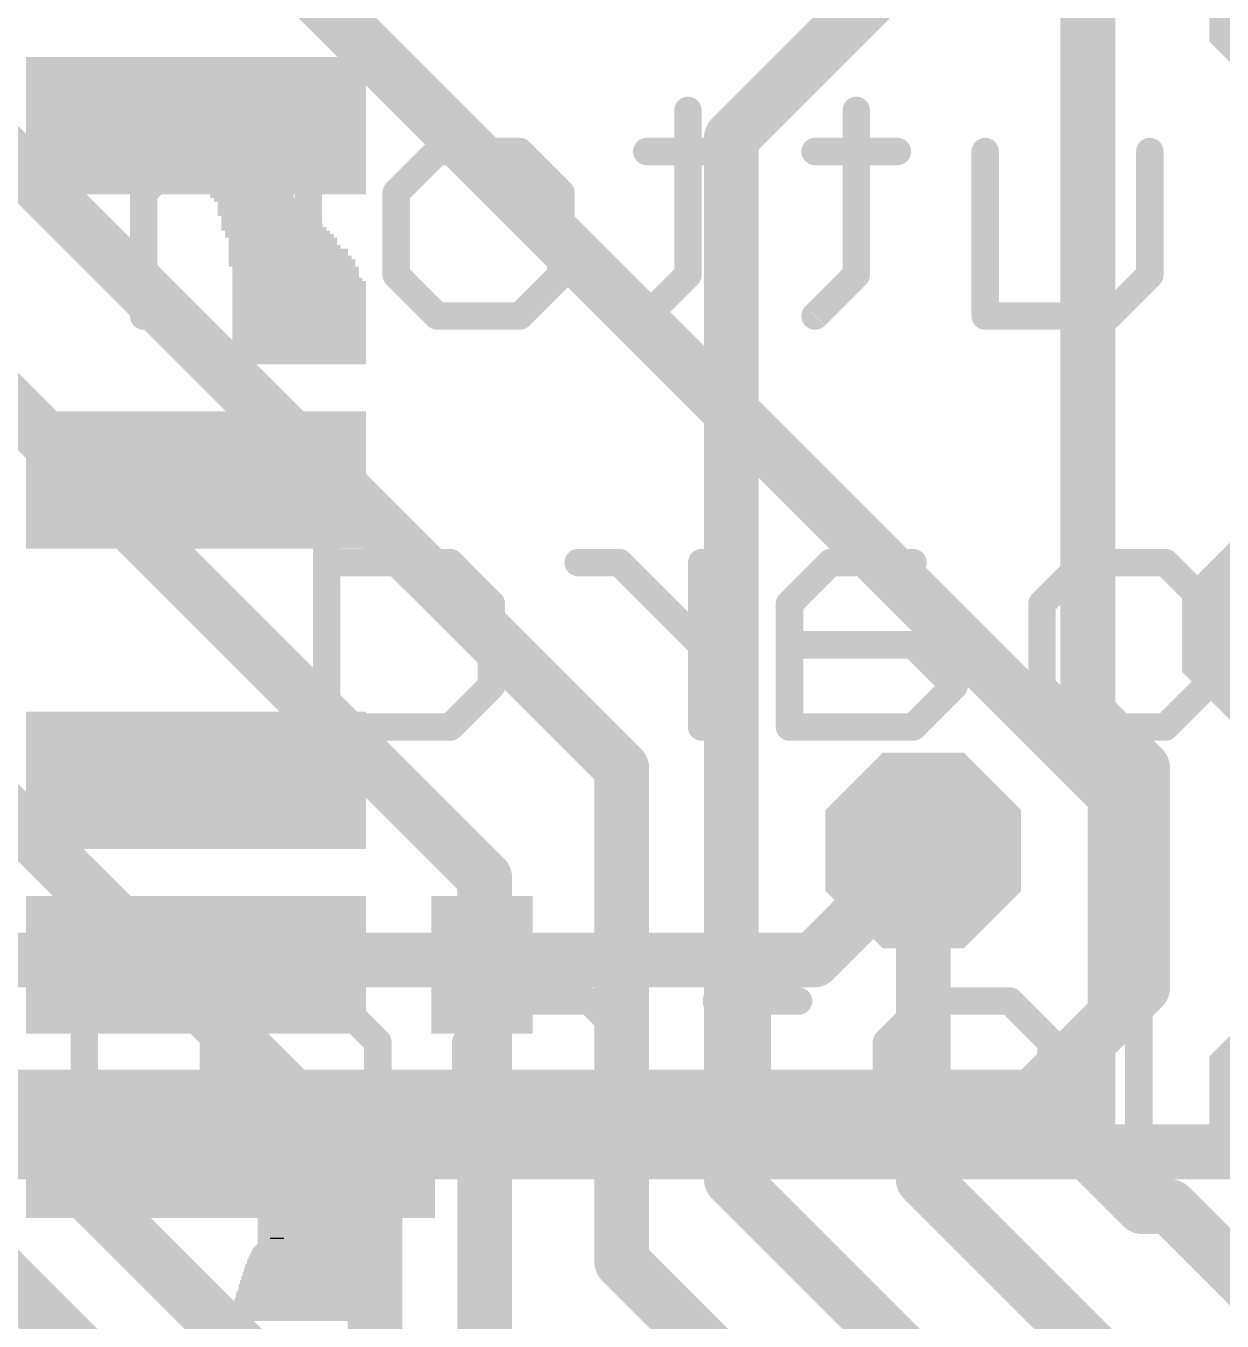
# Model space of a CAD drawing. Extents: x -8.4 to 31.7, y -7.2 to 47.3.
# Drawn here: x 10.32 to 15.86, y 15.22 to 21.22 of the extents above; entities that cross this region are included whole.
import ezdxf

# ---------------------------------------------------------------- set-up
doc = ezdxf.new("R2010")
doc.units = 0
for name, color, linetype in [('1', 12, 'CONTINUOUS'), ('16', 132, 'CONTINUOUS'), ('18', 110, 'CONTINUOUS'), ('21', 4, 'CONTINUOUS'), ('22', 6, 'CONTINUOUS')]:
    doc.layers.add(name, color=color, linetype=linetype)

# ---------------------------------------------------------------- blocks, each defined once
blk = doc.blocks.new('RECT')
blk.add_solid([(-0.5, -0.5), (0.5, -0.5), (-0.5, 0.5), (0.5, 0.5)])
blk = doc.blocks.new('OCTAGONV')
at = {"const_width": 0.5}
blk.add_lwpolyline([(-0.25, -0.1036), (-0.25, 0.1036), (-0.1036, 0.25), (0.1036, 0.25), (0.25, 0.1036), (0.25, -0.1036), (0.1036, -0.25), (-0.1036, -0.25), (-0.25, -0.1036), (-0.25, 0.1036)], dxfattribs=at)

msp = doc.modelspace()

# ---------------------------------------------------------------- linework, layer by layer
at = {"layer": '1', "const_width": 0.254}
for points in [[(15.367, 17.653), (6.604, 26.416)], [(15.367, 16.637), (15.367, 17.653)], [(14.478, 17.399), (13.97, 16.891)], [(13.97, 16.891), (6.223, 16.891)], [(14.986, 16.256), (15.367, 16.637)], [(6.731, 16.256), (14.986, 16.256)]]:
    msp.add_lwpolyline(points, dxfattribs=at)
at = {"layer": '1', "const_width": 0.127}
for points in [[(15.4305, 17.653, 1), (15.3035, 17.653)], [(15.3221, 17.6081, 1), (15.4119, 17.6979)], [(14.5229, 17.3541, 1), (14.4331, 17.4439)], [(13.9251, 16.9359, 1), (14.0149, 16.8461)], [(13.97, 16.8275, 1), (13.97, 16.9545)], [(15.4119, 16.5921, 1), (15.3221, 16.6819)], [(15.3035, 16.637, 1), (15.4305, 16.637)], [(14.9411, 16.3009, 1), (15.0309, 16.2111)], [(14.986, 16.1925, 1), (14.986, 16.3195)]]:
    msp.add_lwpolyline(points, format="xyb", dxfattribs=at)
at = {"layer": '16', "const_width": 0.254}
for points in [[(12.446, 17.272), (3.048, 26.67)], [(18.669, 25.781), (13.589, 20.701)], [(11.938, 15.875), (2.413, 25.4)], [(13.081, 17.78), (6.604, 24.257)], [(15.24, 21.59), (15.24, 18.034)], [(13.589, 20.701), (13.589, 15.875)], [(11.43, 14.986), (7.874, 18.542)], [(15.24, 18.034), (15.494, 17.78)], [(13.081, 17.78), (13.081, 15.494)], [(15.494, 17.78), (15.494, 16.764)], [(14.478, 17.399), (14.478, 15.875)], [(12.446, 9.017), (12.446, 17.272)], [(15.494, 16.764), (15.24, 16.51)], [(15.24, 16.51), (15.24, 16.002)], [(10.922, 14.732), (9.271, 16.383)], [(23.622, 16.002), (0.254, 16.002)], [(15.24, 16.002), (15.494, 15.748)], [(11.938, 13.335), (11.938, 15.875)], [(13.589, 15.875), (14.859, 14.605)], [(14.478, 15.875), (15.367, 14.986)], [(15.494, 15.748), (15.621, 15.748)], [(15.621, 15.748), (16.256, 15.113)], [(13.081, 15.494), (14.224, 14.351)]]:
    msp.add_lwpolyline(points, dxfattribs=at)
at = {"layer": '16', "const_width": 0.127}
for points in [[(13.6525, 20.701, 1), (13.5255, 20.701)], [(13.5441, 20.7459, 1), (13.6339, 20.6561)], [(15.2849, 18.0789, 1), (15.1951, 17.9891)], [(15.1765, 18.034, 1), (15.3035, 18.034)], [(13.1445, 17.78, 1), (13.0175, 17.78)], [(13.0361, 17.7351, 1), (13.1259, 17.8249)], [(15.5575, 17.78, 1), (15.4305, 17.78)], [(15.4491, 17.7351, 1), (15.5389, 17.8249)], [(14.5415, 17.399, 1), (14.4145, 17.399)], [(12.5095, 17.272, 1), (12.3825, 17.272)], [(12.4011, 17.2271, 1), (12.4909, 17.3169)], [(15.5389, 16.7191, 1), (15.4491, 16.8089)], [(15.4305, 16.764, 1), (15.5575, 16.764)], [(15.3035, 16.51, 1), (15.1765, 16.51)], [(15.1951, 16.5549, 1), (15.2849, 16.4651)], [(15.2849, 16.0469, 1), (15.1951, 15.9571)], [(15.1765, 16.002, 1), (15.3035, 16.002)], [(12.0015, 15.875, 1), (11.8745, 15.875)], [(11.8931, 15.8301, 1), (11.9829, 15.9199)], [(13.6339, 15.9199, 1), (13.5441, 15.8301)], [(14.5229, 15.9199, 1), (14.4331, 15.8301)], [(13.5255, 15.875, 1), (13.6525, 15.875)], [(14.4145, 15.875, 1), (14.5415, 15.875)], [(15.494, 15.8115, 1), (15.494, 15.6845)], [(15.4491, 15.7031, 1), (15.5389, 15.7929)], [(15.6659, 15.7929, 1), (15.5761, 15.7031)], [(15.621, 15.6845, 1), (15.621, 15.8115)], [(13.1259, 15.5389, 1), (13.0361, 15.4491)], [(13.0175, 15.494, 1), (13.1445, 15.494)]]:
    msp.add_lwpolyline(points, format="xyb", dxfattribs=at)
at = {"layer": '22', "const_width": 0.127}
for points in [[(13.3877, 20.8288), (13.3877, 20.0662)], [(14.1672, 20.8288), (14.1672, 20.0662)], [(11.0573, 20.6381), (10.8667, 20.4475)], [(11.6293, 20.6381), (11.0573, 20.6381)], [(11.6293, 19.8755), (11.6293, 20.6381)], [(12.0361, 20.4475), (12.2267, 20.6381)], [(12.2267, 20.6381), (12.6081, 20.6381)], [(12.6081, 20.6381), (12.7987, 20.4475)], [(13.5783, 20.6381), (13.197, 20.6381)], [(14.3579, 20.6381), (13.9766, 20.6381)], [(14.7647, 19.8755), (14.7647, 20.6381)], [(15.5273, 20.6381), (15.5273, 20.0662)], [(10.8667, 20.4475), (10.8667, 19.8755)], [(12.0361, 20.0662), (12.0361, 20.4475)], [(12.7987, 20.4475), (12.7987, 20.0662)], [(12.2267, 19.8755), (12.0361, 20.0662)], [(12.7987, 20.0662), (12.6081, 19.8755)], [(13.3877, 20.0662), (13.197, 19.8755)], [(14.1672, 20.0662), (13.9766, 19.8755)], [(15.5273, 20.0662), (15.3366, 19.8755)], [(12.6081, 19.8755), (12.2267, 19.8755)], [(15.3366, 19.8755), (14.7647, 19.8755)], [(11.7142, 19.1145), (11.7142, 17.9705)], [(12.2862, 18.7332), (11.7142, 18.7332)], [(12.4768, 18.5425), (12.2862, 18.7332)], [(13.07, 18.7332), (12.8793, 18.7332)], [(13.4513, 18.3518), (13.07, 18.7332)], [(13.4513, 17.9705), (13.4513, 18.7332)], [(14.0487, 18.7332), (13.8581, 18.5425)], [(14.43, 18.7332), (14.0487, 18.7332)], [(15.0275, 18.5425), (15.2181, 18.7332)], [(15.2181, 18.7332), (15.5994, 18.7332)], [(15.5994, 18.7332), (15.7901, 18.5425)], [(12.4768, 18.1612), (12.4768, 18.5425)], [(13.8581, 18.5425), (13.8581, 17.9705)], [(15.0275, 18.1612), (15.0275, 18.5425)], [(15.7901, 18.5425), (15.7901, 18.1612)], [(14.43, 18.3518), (13.8581, 18.3518)], [(14.6207, 18.1612), (14.43, 18.3518)], [(12.2862, 17.9705), (12.4768, 18.1612)], [(14.43, 17.9705), (14.6207, 18.1612)], [(15.2181, 17.9705), (15.0275, 18.1612)], [(15.7901, 18.1612), (15.5994, 17.9705)], [(11.7142, 17.9705), (12.2862, 17.9705)], [(13.8581, 17.9705), (14.43, 17.9705)], [(15.5994, 17.9705), (15.2181, 17.9705)], [(10.5912, 16.8918), (10.5912, 16.1292)], [(13.7095, 16.8918), (13.7095, 16.1292)], [(10.7818, 16.7012), (10.4005, 16.7012)], [(11.1886, 16.5105), (11.3792, 16.7012)], [(11.3792, 16.7012), (11.7606, 16.7012)], [(11.7606, 16.7012), (11.9512, 16.5105)], [(12.358, 16.5105), (12.5486, 16.7012)], [(12.5486, 16.7012), (12.9299, 16.7012)], [(12.9299, 16.7012), (13.1206, 16.5105)], [(13.9002, 16.7012), (13.5189, 16.7012)], [(14.4976, 16.7012), (14.307, 16.5105)], [(14.8789, 16.7012), (14.4976, 16.7012)], [(15.0696, 16.5105), (14.8789, 16.7012)], [(15.4764, 15.9385), (15.4764, 16.7012)], [(11.1886, 16.1292), (11.1886, 16.5105)], [(11.9512, 16.5105), (11.9512, 16.1292)], [(12.358, 16.1292), (12.358, 16.5105)], [(13.1206, 16.5105), (13.1206, 16.1292)], [(14.307, 16.5105), (14.307, 16.3198)], [(15.0696, 16.1292), (15.0696, 16.5105)], [(14.307, 16.3198), (15.0696, 16.3198)], [(10.5912, 16.1292), (10.4005, 15.9385)], [(11.3792, 15.9385), (11.1886, 16.1292)], [(11.9512, 16.1292), (11.7606, 15.9385)], [(12.5486, 15.9385), (12.358, 16.1292)], [(13.1206, 16.1292), (12.9299, 15.9385)], [(13.7095, 16.1292), (13.5189, 15.9385)], [(14.8789, 15.9385), (15.0696, 16.1292)], [(11.7606, 15.9385), (11.3792, 15.9385)], [(12.9299, 15.9385), (12.5486, 15.9385)], [(14.4976, 15.9385), (14.8789, 15.9385)], [(16.0483, 15.9385), (15.4764, 15.9385)]]:
    msp.add_lwpolyline(points, dxfattribs=at)
at = {"layer": '22', "const_width": 0.0635}
for points in [[(13.4194, 20.8288, 1), (13.3559, 20.8288)], [(14.199, 20.8288, 1), (14.1355, 20.8288)], [(11.0573, 20.6699, 1), (11.0573, 20.6064)], [(11.0798, 20.6157, 1), (11.0349, 20.6606)], [(11.6611, 20.6381, 1), (11.5976, 20.6381)], [(11.6293, 20.6064, 1), (11.6293, 20.6699)], [(12.2267, 20.6699, 1), (12.2267, 20.6064)], [(12.2492, 20.6157, 1), (12.2043, 20.6606)], [(12.6305, 20.6606, 1), (12.5856, 20.6157)], [(12.6081, 20.6064, 1), (12.6081, 20.6699)], [(13.197, 20.6699, 1), (13.197, 20.6064)], [(13.5783, 20.6064, 1), (13.5783, 20.6699)], [(13.9766, 20.6699, 1), (13.9766, 20.6064)], [(14.3579, 20.6064, 1), (14.3579, 20.6699)], [(14.7964, 20.6381, 1), (14.7329, 20.6381)], [(15.5591, 20.6381, 1), (15.4956, 20.6381)], [(10.8984, 20.4475, 1), (10.8349, 20.4475)], [(10.8442, 20.4699, 1), (10.8891, 20.425)], [(12.0678, 20.4475, 1), (12.0043, 20.4475)], [(12.0136, 20.4699, 1), (12.0585, 20.425)], [(12.8305, 20.4475, 1), (12.767, 20.4475)], [(12.7763, 20.425, 1), (12.8212, 20.4699)], [(12.0585, 20.0886, 1), (12.0136, 20.0437)], [(12.8212, 20.0437, 1), (12.7763, 20.0886)], [(13.4101, 20.0437, 1), (13.3652, 20.0886)], [(14.1897, 20.0437, 1), (14.1448, 20.0886)], [(15.5498, 20.0437, 1), (15.5049, 20.0886)], [(12.0043, 20.0662, 1), (12.0678, 20.0662)], [(12.767, 20.0662, 1), (12.8305, 20.0662)], [(13.3559, 20.0662, 1), (13.4194, 20.0662)], [(14.1355, 20.0662, 1), (14.199, 20.0662)], [(15.4956, 20.0662, 1), (15.5591, 20.0662)], [(12.2267, 19.9073, 1), (12.2267, 19.8438)], [(12.2043, 19.853, 1), (12.2492, 19.898)], [(12.5856, 19.898, 1), (12.6305, 19.853)], [(12.6081, 19.8438, 1), (12.6081, 19.9073)], [(13.1745, 19.898, 1), (13.2194, 19.853)], [(13.9541, 19.898, 1), (13.999, 19.853)], [(14.7647, 19.9073, 1), (14.7647, 19.8438)], [(15.3142, 19.898, 1), (15.3591, 19.853)], [(15.3366, 19.8438, 1), (15.3366, 19.9073)], [(10.8349, 19.8755, 1), (10.8984, 19.8755)], [(11.5976, 19.8755, 1), (11.6611, 19.8755)], [(14.7329, 19.8755, 1), (14.7964, 19.8755)], [(11.7459, 19.1145, 1), (11.6824, 19.1145)], [(11.7142, 18.7649, 1), (11.7142, 18.7014)], [(12.3086, 18.7556, 1), (12.2637, 18.7107)], [(12.2862, 18.7014, 1), (12.2862, 18.7649)], [(12.8793, 18.7649, 1), (12.8793, 18.7014)], [(13.0924, 18.7556, 1), (13.0475, 18.7107)], [(13.07, 18.7014, 1), (13.07, 18.7649)], [(13.4831, 18.7332, 1), (13.4196, 18.7332)], [(14.0487, 18.7649, 1), (14.0487, 18.7014)], [(14.0712, 18.7107, 1), (14.0263, 18.7556)], [(14.43, 18.7014, 1), (14.43, 18.7649)], [(15.2181, 18.7649, 1), (15.2181, 18.7014)], [(15.2406, 18.7107, 1), (15.1957, 18.7556)], [(15.6219, 18.7556, 1), (15.577, 18.7107)], [(15.5994, 18.7014, 1), (15.5994, 18.7649)], [(12.5086, 18.5425, 1), (12.4451, 18.5425)], [(12.4544, 18.52, 1), (12.4993, 18.5649)], [(13.8898, 18.5425, 1), (13.8263, 18.5425)], [(13.8356, 18.5649, 1), (13.8805, 18.52)], [(15.0592, 18.5425, 1), (14.9957, 18.5425)], [(15.005, 18.5649, 1), (15.0499, 18.52)], [(15.8219, 18.5425, 1), (15.7584, 18.5425)], [(15.7677, 18.52, 1), (15.8126, 18.5649)], [(13.4289, 18.3294, 1), (13.4738, 18.3743)], [(13.8581, 18.3836, 1), (13.8581, 18.3201)], [(14.4525, 18.3743, 1), (14.4076, 18.3294)], [(14.43, 18.3201, 1), (14.43, 18.3836)], [(12.4451, 18.1612, 1), (12.5086, 18.1612)], [(12.4993, 18.1387, 1), (12.4544, 18.1836)], [(14.6432, 18.1387, 1), (14.5983, 18.1836)], [(14.5983, 18.1387, 1), (14.6432, 18.1836)], [(14.9957, 18.1612, 1), (15.0592, 18.1612)], [(15.0499, 18.1836, 1), (15.005, 18.1387)], [(15.7584, 18.1612, 1), (15.8219, 18.1612)], [(15.8126, 18.1387, 1), (15.7677, 18.1836)], [(11.7142, 18.0023, 1), (11.7142, 17.9388)], [(12.2637, 17.993, 1), (12.3086, 17.948)], [(12.2862, 17.9388, 1), (12.2862, 18.0023)], [(13.8581, 18.0023, 1), (13.8581, 17.9388)], [(14.4076, 17.993, 1), (14.4525, 17.948)], [(14.43, 17.9388, 1), (14.43, 18.0023)], [(15.2181, 18.0023, 1), (15.2181, 17.9388)], [(15.1957, 17.948, 1), (15.2406, 17.993)], [(15.577, 17.993, 1), (15.6219, 17.948)], [(15.5994, 17.9388, 1), (15.5994, 18.0023)], [(11.6824, 17.9705, 1), (11.7459, 17.9705)], [(13.4196, 17.9705, 1), (13.4831, 17.9705)], [(13.8263, 17.9705, 1), (13.8898, 17.9705)], [(10.6229, 16.8918, 1), (10.5594, 16.8918)], [(13.7413, 16.8918, 1), (13.6778, 16.8918)], [(10.4005, 16.7329, 1), (10.4005, 16.6694)], [(10.7818, 16.6694, 1), (10.7818, 16.7329)], [(11.3792, 16.7329, 1), (11.3792, 16.6694)], [(11.4017, 16.6787, 1), (11.3568, 16.7236)], [(11.783, 16.7236, 1), (11.7381, 16.6787)], [(11.7606, 16.6694, 1), (11.7606, 16.7329)], [(12.5486, 16.7329, 1), (12.5486, 16.6694)], [(12.5711, 16.6787, 1), (12.5262, 16.7236)], [(12.9524, 16.7236, 1), (12.9075, 16.6787)], [(12.9299, 16.6694, 1), (12.9299, 16.7329)], [(13.5189, 16.7329, 1), (13.5189, 16.6694)], [(13.9002, 16.6694, 1), (13.9002, 16.7329)], [(14.4976, 16.7329, 1), (14.4976, 16.6694)], [(14.5201, 16.6787, 1), (14.4752, 16.7236)], [(14.9014, 16.7236, 1), (14.8565, 16.6787)], [(14.8789, 16.6694, 1), (14.8789, 16.7329)], [(15.5081, 16.7012, 1), (15.4446, 16.7012)], [(11.2203, 16.5105, 1), (11.1568, 16.5105)], [(11.983, 16.5105, 1), (11.9195, 16.5105)], [(12.3897, 16.5105, 1), (12.3262, 16.5105)], [(13.1524, 16.5105, 1), (13.0889, 16.5105)], [(14.3387, 16.5105, 1), (14.2752, 16.5105)], [(15.1014, 16.5105, 1), (15.0379, 16.5105)], [(11.1661, 16.5329, 1), (11.211, 16.488)], [(11.9288, 16.488, 1), (11.9737, 16.5329)], [(12.3355, 16.5329, 1), (12.3804, 16.488)], [(13.0982, 16.488, 1), (13.1431, 16.5329)], [(14.2845, 16.5329, 1), (14.3294, 16.488)], [(15.0472, 16.488, 1), (15.0921, 16.5329)], [(14.307, 16.3516, 1), (14.307, 16.2881)], [(14.2752, 16.3198, 1), (14.3387, 16.3198)], [(15.0696, 16.2881, 1), (15.0696, 16.3516)], [(10.5594, 16.1292, 1), (10.6229, 16.1292)], [(10.6136, 16.1067, 1), (10.5687, 16.1516)], [(11.1568, 16.1292, 1), (11.2203, 16.1292)], [(11.211, 16.1516, 1), (11.1661, 16.1067)], [(11.9195, 16.1292, 1), (11.983, 16.1292)], [(11.9737, 16.1067, 1), (11.9288, 16.1516)], [(12.3262, 16.1292, 1), (12.3897, 16.1292)], [(12.3804, 16.1516, 1), (12.3355, 16.1067)], [(13.0889, 16.1292, 1), (13.1524, 16.1292)], [(13.1431, 16.1067, 1), (13.0982, 16.1516)], [(13.6778, 16.1292, 1), (13.7413, 16.1292)], [(13.732, 16.1067, 1), (13.6871, 16.1516)], [(15.0379, 16.1292, 1), (15.1014, 16.1292)], [(15.0921, 16.1067, 1), (15.0472, 16.1516)], [(10.378, 15.961, 1), (10.4229, 15.916)], [(11.3792, 15.9703, 1), (11.3792, 15.9068)], [(11.3568, 15.916, 1), (11.4017, 15.961)], [(11.7381, 15.961, 1), (11.783, 15.916)], [(11.7606, 15.9068, 1), (11.7606, 15.9703)], [(12.5486, 15.9703, 1), (12.5486, 15.9068)], [(12.5262, 15.916, 1), (12.5711, 15.961)], [(12.9075, 15.961, 1), (12.9524, 15.916)], [(12.9299, 15.9068, 1), (12.9299, 15.9703)], [(13.4964, 15.961, 1), (13.5413, 15.916)], [(14.4976, 15.9703, 1), (14.4976, 15.9068)], [(14.8565, 15.961, 1), (14.9014, 15.916)], [(14.8789, 15.9068, 1), (14.8789, 15.9703)], [(15.4446, 15.9385, 1), (15.5081, 15.9385)], [(15.4764, 15.9703, 1), (15.4764, 15.9068)]]:
    msp.add_lwpolyline(points, format="xyb", dxfattribs=at)

# ---------------------------------------------------------------- block references
at = {"layer": '18', "xscale": 0.9064, "yscale": 0.9064}
for p in [(16.256, 21.336), (16.256, 21.336), (16.129, 18.415), (16.129, 18.415), (14.478, 17.399), (14.478, 17.399), (16.256, 16.256), (16.256, 16.256)]:
    msp.add_blockref('OCTAGONV', p, dxfattribs=at)
at = {"layer": '21', "rotation": 270}
for p, xscale, yscale in [((10.3292, 20.7582), 0.6371, 0.0167), ((10.3459, 20.7582), 0.6371, 0.0168), ((10.3627, 20.7582), 0.6371, 0.0168), ((10.3795, 20.7582), 0.6371, 0.0167), ((10.3962, 20.7582), 0.6371, 0.0168), ((10.413, 20.7582), 0.6371, 0.0168), ((10.4298, 20.7582), 0.6371, 0.0167), ((10.4465, 20.7582), 0.6371, 0.0168), ((10.4633, 20.7582), 0.6371, 0.0168), ((10.4801, 20.7582), 0.6371, 0.0167), ((10.4968, 20.7582), 0.6371, 0.0168), ((10.5136, 20.7582), 0.6371, 0.0168), ((10.5304, 20.7582), 0.6371, 0.0167), ((10.5471, 20.7582), 0.6371, 0.0168), ((10.5639, 20.7582), 0.6371, 0.0167), ((10.5806, 20.7582), 0.6371, 0.0168), ((10.5974, 20.7582), 0.6371, 0.0168), ((10.6142, 20.7582), 0.6371, 0.0167), ((10.6309, 20.7582), 0.6371, 0.0168), ((10.6477, 20.7582), 0.6371, 0.0168), ((10.6645, 20.7582), 0.6371, 0.0167), ((10.6812, 20.7582), 0.6371, 0.0168), ((10.698, 20.7582), 0.6371, 0.0168), ((10.7148, 20.7582), 0.6371, 0.0167), ((10.7315, 20.7582), 0.6371, 0.0168), ((10.7483, 20.7582), 0.6371, 0.0167), ((10.765, 20.7582), 0.6371, 0.0168), ((10.7818, 20.7582), 0.6371, 0.0168), ((10.7986, 20.7582), 0.6371, 0.0167), ((10.8153, 20.7582), 0.6371, 0.0168), ((10.8321, 20.7582), 0.6371, 0.0168), ((10.8489, 20.7582), 0.6371, 0.0167), ((10.8656, 20.7582), 0.6371, 0.0168), ((10.8824, 20.7582), 0.6371, 0.0168), ((10.8992, 20.7582), 0.6371, 0.0167), ((10.9159, 20.7582), 0.6371, 0.0168), ((10.9327, 20.7582), 0.6371, 0.0168), ((10.9495, 20.7582), 0.6371, 0.0167), ((10.9662, 20.7582), 0.6371, 0.0168), ((10.983, 20.7582), 0.6371, 0.0167), ((10.9997, 20.7582), 0.6371, 0.0168), ((11.0165, 20.7582), 0.6371, 0.0168), ((11.0333, 20.7582), 0.6371, 0.0167), ((11.05, 20.7582), 0.6371, 0.0168), ((11.0668, 20.7582), 0.6371, 0.0168), ((11.0836, 20.7582), 0.6371, 0.0167), ((11.1003, 20.7582), 0.6371, 0.0168), ((11.1171, 20.7582), 0.6371, 0.0168), ((11.1339, 20.7582), 0.6371, 0.0167), ((11.1506, 20.7582), 0.6371, 0.0168), ((11.1674, 20.7582), 0.6371, 0.0167), ((11.1841, 20.7498), 0.6538, 0.0168), ((11.2009, 20.7414), 0.6706, 0.0168), ((11.2177, 20.7079), 0.7377, 0.0167), ((11.2344, 20.6744), 0.8047, 0.0168), ((11.2512, 20.6576), 0.8382, 0.0168), ((11.268, 20.5906), 0.9723, 0.0167), ((11.2847, 20.3642), 1.425, 0.0168), ((11.3015, 20.3642), 1.425, 0.0168), ((11.3183, 20.3642), 1.425, 0.0167), ((11.335, 20.3642), 1.425, 0.0168), ((11.3518, 20.3642), 1.425, 0.0168), ((11.3686, 20.3642), 1.425, 0.0167), ((11.3853, 20.3642), 1.425, 0.0168), ((11.4021, 20.3642), 1.425, 0.0167), ((11.4188, 20.3642), 1.425, 0.0168), ((11.4356, 20.3642), 1.425, 0.0168), ((11.4524, 20.3642), 1.425, 0.0167), ((11.4691, 20.3642), 1.425, 0.0168), ((11.4859, 20.3642), 1.425, 0.0168), ((11.5027, 20.3642), 1.425, 0.0167), ((11.5194, 20.3642), 1.425, 0.0168), ((11.5362, 20.3642), 1.425, 0.0168), ((11.553, 20.3642), 1.425, 0.0167), ((11.5697, 20.7582), 0.6371, 0.0168), ((11.5865, 20.7582), 0.6371, 0.0167), ((11.6032, 20.7582), 0.6371, 0.0168), ((11.62, 20.7582), 0.6371, 0.0168), ((11.6368, 20.7582), 0.6371, 0.0167), ((11.6535, 20.7582), 0.6371, 0.0168), ((11.6703, 20.7582), 0.6371, 0.0168), ((11.6871, 20.7582), 0.6371, 0.0167), ((11.7038, 20.7582), 0.6371, 0.0168), ((11.7206, 20.7582), 0.6371, 0.0168), ((11.7374, 20.7582), 0.6371, 0.0167), ((11.7541, 20.7582), 0.6371, 0.0168), ((11.7709, 20.7582), 0.6371, 0.0168), ((11.7877, 20.7582), 0.6371, 0.0167), ((11.8044, 20.7582), 0.6371, 0.0168), ((11.8212, 20.7582), 0.6371, 0.0167), ((11.8379, 20.7582), 0.6371, 0.0168), ((11.8547, 20.7582), 0.6371, 0.0168), ((11.8715, 20.7582), 0.6371, 0.0167), ((11.8882, 20.7582), 0.6371, 0.0168), ((11.5697, 20.0373), 0.7712, 0.0168), ((11.5865, 20.0289), 0.7544, 0.0167), ((11.6032, 20.0205), 0.7376, 0.0168), ((11.62, 20.0122), 0.7209, 0.0168), ((11.6368, 20.0038), 0.7041, 0.0167), ((11.6535, 19.9954), 0.6873, 0.0168), ((11.6703, 19.987), 0.6706, 0.0168), ((11.6871, 19.9786), 0.6538, 0.0167), ((11.7038, 19.9703), 0.6371, 0.0168), ((11.7206, 19.9619), 0.6203, 0.0168), ((11.7374, 19.9535), 0.6035, 0.0167), ((11.7541, 19.9451), 0.5868, 0.0168), ((11.7709, 19.9283), 0.5532, 0.0168), ((11.7877, 19.92), 0.5365, 0.0167), ((11.8044, 19.92), 0.5365, 0.0168), ((11.8212, 19.9032), 0.5029, 0.0167), ((11.8379, 19.8948), 0.4862, 0.0168), ((11.8547, 19.8781), 0.4527, 0.0168), ((11.8715, 19.8529), 0.4024, 0.0167), ((11.8882, 19.8445), 0.3856, 0.0168), ((10.3292, 19.1153), 0.637, 0.0167), ((10.3459, 19.1153), 0.637, 0.0168), ((10.3627, 19.1153), 0.637, 0.0168), ((10.3795, 19.1153), 0.637, 0.0167), ((10.3962, 19.1153), 0.637, 0.0168), ((10.413, 19.1153), 0.637, 0.0168), ((10.4298, 19.1153), 0.637, 0.0167), ((10.4465, 19.1153), 0.637, 0.0168), ((10.4633, 19.1153), 0.637, 0.0168), ((10.4801, 19.1153), 0.637, 0.0167), ((10.4968, 19.1153), 0.637, 0.0168), ((10.5136, 19.1153), 0.637, 0.0168), ((10.5304, 19.1153), 0.637, 0.0167), ((10.5471, 19.1153), 0.637, 0.0168), ((10.5639, 19.1153), 0.637, 0.0167), ((10.5806, 19.1153), 0.637, 0.0168), ((10.5974, 19.1153), 0.637, 0.0168), ((10.6142, 19.1153), 0.637, 0.0167), ((10.6309, 19.1153), 0.637, 0.0168), ((10.6477, 19.1153), 0.637, 0.0168), ((10.6645, 19.1153), 0.637, 0.0167), ((10.6812, 19.1153), 0.637, 0.0168), ((10.698, 19.1153), 0.637, 0.0168), ((10.7148, 19.1153), 0.637, 0.0167), ((10.7315, 19.1153), 0.637, 0.0168), ((10.7483, 19.1153), 0.637, 0.0167), ((10.765, 19.1153), 0.637, 0.0168), ((10.7818, 19.1153), 0.637, 0.0168), ((10.7986, 19.1153), 0.637, 0.0167), ((10.8153, 19.1153), 0.637, 0.0168), ((10.8321, 19.1153), 0.637, 0.0168), ((10.8489, 19.1153), 0.637, 0.0167), ((10.8656, 19.1153), 0.637, 0.0168), ((10.8824, 19.1153), 0.637, 0.0168), ((10.8992, 19.1153), 0.637, 0.0167), ((10.9159, 19.1153), 0.637, 0.0168), ((10.9327, 19.1153), 0.637, 0.0168), ((10.9495, 19.1153), 0.637, 0.0167), ((10.9662, 19.1153), 0.637, 0.0168), ((10.983, 19.1153), 0.637, 0.0167), ((10.9997, 19.1153), 0.637, 0.0168), ((11.0165, 19.1153), 0.637, 0.0168), ((11.0333, 19.1153), 0.637, 0.0167), ((11.05, 19.1153), 0.637, 0.0168), ((11.0668, 19.1153), 0.637, 0.0168), ((11.0836, 19.1153), 0.637, 0.0167), ((11.1003, 19.1153), 0.637, 0.0168), ((11.1171, 19.1153), 0.637, 0.0168), ((11.1339, 19.1153), 0.637, 0.0167), ((11.1506, 19.1153), 0.637, 0.0168), ((11.1674, 19.1153), 0.637, 0.0167), ((11.1841, 19.1153), 0.637, 0.0168), ((11.2009, 19.1153), 0.637, 0.0168), ((11.2177, 19.1153), 0.637, 0.0167), ((11.2344, 19.1153), 0.637, 0.0168), ((11.2512, 19.1153), 0.637, 0.0168), ((11.268, 19.1153), 0.637, 0.0167), ((11.2847, 19.1153), 0.637, 0.0168), ((11.3015, 19.1153), 0.637, 0.0168), ((11.3183, 19.1153), 0.637, 0.0167), ((11.335, 19.1153), 0.637, 0.0168), ((11.3518, 19.1153), 0.637, 0.0168), ((11.3686, 19.1153), 0.637, 0.0167), ((11.3853, 19.1153), 0.637, 0.0168), ((11.4021, 19.1153), 0.637, 0.0167), ((11.4188, 19.1153), 0.637, 0.0168), ((11.4356, 19.1153), 0.637, 0.0168), ((11.4524, 19.1153), 0.637, 0.0167), ((11.4691, 19.1153), 0.637, 0.0168), ((11.4859, 19.1153), 0.637, 0.0168), ((11.5027, 19.1153), 0.637, 0.0167), ((11.5194, 19.1153), 0.637, 0.0168), ((11.5362, 19.1153), 0.637, 0.0168), ((11.553, 19.1153), 0.637, 0.0167), ((11.5697, 19.1153), 0.637, 0.0168), ((11.5865, 19.1153), 0.637, 0.0167), ((11.6032, 19.1153), 0.637, 0.0168), ((11.62, 19.1153), 0.637, 0.0168), ((11.6368, 19.1153), 0.637, 0.0167), ((11.6535, 19.1153), 0.637, 0.0168), ((11.6703, 19.1153), 0.637, 0.0168), ((11.6871, 19.1153), 0.637, 0.0167), ((11.7038, 19.1153), 0.637, 0.0168), ((11.7206, 19.1153), 0.637, 0.0168), ((11.7374, 19.1153), 0.637, 0.0167), ((11.7541, 19.1153), 0.637, 0.0168), ((11.7709, 19.1153), 0.637, 0.0168), ((11.7877, 19.1153), 0.637, 0.0167), ((11.8044, 19.1153), 0.637, 0.0168), ((11.8212, 19.1153), 0.637, 0.0167), ((11.8379, 19.1153), 0.637, 0.0168), ((11.8547, 19.1153), 0.637, 0.0168), ((11.8715, 19.1153), 0.637, 0.0167), ((11.8882, 19.1153), 0.637, 0.0168), ((10.3292, 17.7239), 0.6371, 0.0167), ((10.3459, 17.7239), 0.6371, 0.0168), ((10.3627, 17.7239), 0.6371, 0.0168), ((10.3795, 17.7239), 0.6371, 0.0167), ((10.3962, 17.7239), 0.6371, 0.0168), ((10.413, 17.7239), 0.6371, 0.0168), ((10.4298, 17.7239), 0.6371, 0.0167), ((10.4465, 17.7239), 0.6371, 0.0168), ((10.4633, 17.7239), 0.6371, 0.0168), ((10.4801, 17.7239), 0.6371, 0.0167), ((10.4968, 17.7239), 0.6371, 0.0168), ((10.5136, 17.7239), 0.6371, 0.0168), ((10.5304, 17.7239), 0.6371, 0.0167), ((10.5471, 17.7239), 0.6371, 0.0168), ((10.5639, 17.7239), 0.6371, 0.0167), ((10.5806, 17.7239), 0.6371, 0.0168), ((10.5974, 17.7239), 0.6371, 0.0168), ((10.6142, 17.7239), 0.6371, 0.0167), ((10.6309, 17.7239), 0.6371, 0.0168), ((10.6477, 17.7239), 0.6371, 0.0168), ((10.6645, 17.7239), 0.6371, 0.0167), ((10.6812, 17.7239), 0.6371, 0.0168), ((10.698, 17.7239), 0.6371, 0.0168), ((10.7148, 17.7239), 0.6371, 0.0167), ((10.7315, 17.7239), 0.6371, 0.0168), ((10.7483, 17.7239), 0.6371, 0.0167), ((10.765, 17.7239), 0.6371, 0.0168), ((10.7818, 17.7239), 0.6371, 0.0168), ((10.7986, 17.7239), 0.6371, 0.0167), ((10.8153, 17.7239), 0.6371, 0.0168), ((10.8321, 17.7239), 0.6371, 0.0168), ((10.8489, 17.7239), 0.6371, 0.0167), ((10.8656, 17.7239), 0.6371, 0.0168), ((10.8824, 17.7239), 0.6371, 0.0168), ((10.8992, 17.7239), 0.6371, 0.0167), ((10.9159, 17.7239), 0.6371, 0.0168), ((10.9327, 17.7239), 0.6371, 0.0168), ((10.9495, 17.7239), 0.6371, 0.0167), ((10.9662, 17.7239), 0.6371, 0.0168), ((10.983, 17.7239), 0.6371, 0.0167), ((10.9997, 17.7239), 0.6371, 0.0168), ((11.0165, 17.7239), 0.6371, 0.0168), ((11.0333, 17.7239), 0.6371, 0.0167), ((11.05, 17.7239), 0.6371, 0.0168), ((11.0668, 17.7239), 0.6371, 0.0168), ((11.0836, 17.7239), 0.6371, 0.0167), ((11.1003, 17.7239), 0.6371, 0.0168), ((11.1171, 17.7239), 0.6371, 0.0168), ((11.1339, 17.7239), 0.6371, 0.0167), ((11.1506, 17.7239), 0.6371, 0.0168), ((11.1674, 17.7239), 0.6371, 0.0167), ((11.1841, 17.7239), 0.6371, 0.0168), ((11.2009, 17.7239), 0.6371, 0.0168), ((11.2177, 17.7239), 0.6371, 0.0167), ((11.2344, 17.7239), 0.6371, 0.0168), ((11.2512, 17.7239), 0.6371, 0.0168), ((11.268, 17.7239), 0.6371, 0.0167), ((11.2847, 17.7239), 0.6371, 0.0168), ((11.3015, 17.7239), 0.6371, 0.0168), ((11.3183, 17.7239), 0.6371, 0.0167), ((11.335, 17.7239), 0.6371, 0.0168), ((11.3518, 17.7239), 0.6371, 0.0168), ((11.3686, 17.7239), 0.6371, 0.0167), ((11.3853, 17.7239), 0.6371, 0.0168), ((11.4021, 17.7239), 0.6371, 0.0167), ((11.4188, 17.7239), 0.6371, 0.0168), ((11.4356, 17.7239), 0.6371, 0.0168), ((11.4524, 17.7239), 0.6371, 0.0167), ((11.4691, 17.7239), 0.6371, 0.0168), ((11.4859, 17.7239), 0.6371, 0.0168), ((11.5027, 17.7239), 0.6371, 0.0167), ((11.5194, 17.7239), 0.6371, 0.0168), ((11.5362, 17.7239), 0.6371, 0.0168), ((11.553, 17.7239), 0.6371, 0.0167), ((11.5697, 17.7239), 0.6371, 0.0168), ((11.5865, 17.7239), 0.6371, 0.0167), ((11.6032, 17.7239), 0.6371, 0.0168), ((11.62, 17.7239), 0.6371, 0.0168), ((11.6368, 17.7239), 0.6371, 0.0167), ((11.6535, 17.7239), 0.6371, 0.0168), ((11.6703, 17.7239), 0.6371, 0.0168), ((11.6871, 17.7239), 0.6371, 0.0167), ((11.7038, 17.7239), 0.6371, 0.0168), ((11.7206, 17.7239), 0.6371, 0.0168), ((11.7374, 17.7239), 0.6371, 0.0167), ((11.7541, 17.7239), 0.6371, 0.0168), ((11.7709, 17.7239), 0.6371, 0.0168), ((11.7877, 17.7239), 0.6371, 0.0167), ((11.8044, 17.7239), 0.6371, 0.0168), ((11.8212, 17.7239), 0.6371, 0.0167), ((11.8379, 17.7239), 0.6371, 0.0168), ((11.8547, 17.7239), 0.6371, 0.0168), ((11.8715, 17.7239), 0.6371, 0.0167), ((11.8882, 17.7239), 0.6371, 0.0168), ((10.3292, 16.8689), 0.637, 0.0167), ((10.3459, 16.8689), 0.637, 0.0168), ((10.3627, 16.8689), 0.637, 0.0168), ((10.3795, 16.8689), 0.637, 0.0167), ((10.3962, 16.8689), 0.637, 0.0168), ((10.413, 16.8689), 0.637, 0.0168), ((10.4298, 16.8689), 0.637, 0.0167), ((10.4465, 16.8689), 0.637, 0.0168), ((10.4633, 16.8689), 0.637, 0.0168), ((10.4801, 16.8689), 0.637, 0.0167), ((10.4968, 16.8689), 0.637, 0.0168), ((10.5136, 16.8689), 0.637, 0.0168), ((10.5304, 16.8689), 0.637, 0.0167), ((10.5471, 16.8689), 0.637, 0.0168), ((10.5639, 16.8689), 0.637, 0.0167), ((10.5806, 16.8689), 0.637, 0.0168), ((10.5974, 16.8689), 0.637, 0.0168), ((10.6142, 16.8689), 0.637, 0.0167), ((10.6309, 16.8689), 0.637, 0.0168), ((10.6477, 16.8689), 0.637, 0.0168), ((10.6645, 16.8689), 0.637, 0.0167), ((10.6812, 16.8689), 0.637, 0.0168), ((10.698, 16.8689), 0.637, 0.0168), ((10.7148, 16.8689), 0.637, 0.0167), ((10.7315, 16.8689), 0.637, 0.0168), ((10.7483, 16.8689), 0.637, 0.0167), ((10.765, 16.8689), 0.637, 0.0168), ((10.7818, 16.8689), 0.637, 0.0168), ((10.7986, 16.8689), 0.637, 0.0167), ((10.8153, 16.8689), 0.637, 0.0168), ((10.8321, 16.8689), 0.637, 0.0168), ((10.8489, 16.8689), 0.637, 0.0167), ((10.8656, 16.8689), 0.637, 0.0168), ((10.8824, 16.8689), 0.637, 0.0168), ((10.8992, 16.8689), 0.637, 0.0167), ((10.9159, 16.8689), 0.637, 0.0168), ((10.9327, 16.8689), 0.637, 0.0168), ((10.9495, 16.8689), 0.637, 0.0167), ((10.9662, 16.8689), 0.637, 0.0168), ((10.983, 16.8689), 0.637, 0.0167), ((10.9997, 16.8689), 0.637, 0.0168), ((11.0165, 16.8689), 0.637, 0.0168), ((11.0333, 16.8689), 0.637, 0.0167), ((11.05, 16.8689), 0.637, 0.0168), ((11.0668, 16.8689), 0.637, 0.0168), ((11.0836, 16.8689), 0.637, 0.0167), ((11.1003, 16.8689), 0.637, 0.0168), ((11.1171, 16.8689), 0.637, 0.0168), ((11.1339, 16.8689), 0.637, 0.0167), ((11.1506, 16.8689), 0.637, 0.0168), ((11.1674, 16.8689), 0.637, 0.0167), ((11.1841, 16.8689), 0.637, 0.0168), ((11.2009, 16.8689), 0.637, 0.0168), ((11.2177, 16.8689), 0.637, 0.0167), ((11.2344, 16.8689), 0.637, 0.0168), ((11.2512, 16.8689), 0.637, 0.0168), ((11.268, 16.8689), 0.637, 0.0167), ((11.2847, 16.8689), 0.637, 0.0168), ((11.3015, 16.8689), 0.637, 0.0168), ((11.3183, 16.8689), 0.637, 0.0167), ((11.335, 16.8689), 0.637, 0.0168), ((11.3518, 16.8689), 0.637, 0.0168), ((11.3686, 16.8689), 0.637, 0.0167), ((11.3853, 16.8689), 0.637, 0.0168), ((11.4021, 16.8689), 0.637, 0.0167), ((11.4188, 16.8689), 0.637, 0.0168), ((11.4356, 16.8689), 0.637, 0.0168), ((11.4524, 16.8689), 0.637, 0.0167), ((11.4691, 16.8689), 0.637, 0.0168), ((11.4859, 16.8689), 0.637, 0.0168), ((11.5027, 16.8689), 0.637, 0.0167), ((11.5194, 16.8689), 0.637, 0.0168), ((11.5362, 16.8689), 0.637, 0.0168), ((11.553, 16.8689), 0.637, 0.0167), ((11.5697, 16.8689), 0.637, 0.0168), ((11.5865, 16.8689), 0.637, 0.0167), ((11.6032, 16.8689), 0.637, 0.0168), ((11.62, 16.8689), 0.637, 0.0168), ((11.6368, 16.8689), 0.637, 0.0167), ((11.6535, 16.8689), 0.637, 0.0168), ((11.6703, 16.8689), 0.637, 0.0168), ((11.6871, 16.8689), 0.637, 0.0167), ((11.7038, 16.8689), 0.637, 0.0168), ((11.7206, 16.8689), 0.637, 0.0168), ((11.7374, 16.8689), 0.637, 0.0167), ((11.7541, 16.8689), 0.637, 0.0168), ((11.7709, 16.8689), 0.637, 0.0168), ((11.7877, 16.8689), 0.637, 0.0167), ((11.8044, 16.8689), 0.637, 0.0168), ((11.8212, 16.8689), 0.637, 0.0167), ((11.8379, 16.8689), 0.637, 0.0168), ((11.8547, 16.8689), 0.637, 0.0168), ((11.8715, 16.8689), 0.637, 0.0167), ((11.8882, 16.8689), 0.637, 0.0168), ((12.2068, 16.8689), 0.637, 0.0167), ((12.2235, 16.8689), 0.637, 0.0168), ((12.2403, 16.8689), 0.637, 0.0167), ((12.257, 16.8689), 0.637, 0.0168), ((12.2738, 16.8689), 0.637, 0.0168), ((12.2906, 16.8689), 0.637, 0.0167), ((12.3073, 16.8689), 0.637, 0.0168), ((12.3241, 16.8689), 0.637, 0.0168), ((12.3409, 16.8689), 0.637, 0.0167), ((12.3576, 16.8689), 0.637, 0.0168), ((12.3744, 16.8689), 0.637, 0.0168), ((12.3912, 16.8689), 0.637, 0.0167), ((12.4079, 16.8689), 0.637, 0.0168), ((12.4246, 16.8689), 0.637, 0.0167), ((12.4414, 16.8689), 0.637, 0.0168), ((12.4582, 16.8689), 0.637, 0.0168), ((12.4749, 16.8689), 0.637, 0.0167), ((12.4917, 16.8689), 0.637, 0.0168), ((12.5085, 16.8689), 0.637, 0.0168), ((12.5252, 16.8689), 0.637, 0.0167), ((12.542, 16.8689), 0.637, 0.0168), ((12.5588, 16.8689), 0.637, 0.0168), ((12.5755, 16.8689), 0.637, 0.0167), ((12.5923, 16.8689), 0.637, 0.0168), ((12.6091, 16.8689), 0.637, 0.0168), ((12.6258, 16.8689), 0.637, 0.0167), ((12.6426, 16.8689), 0.637, 0.0168), ((12.6593, 16.8689), 0.637, 0.0167), ((10.3292, 16.014), 0.6371, 0.0167), ((10.3459, 16.014), 0.6371, 0.0168), ((10.3627, 16.014), 0.6371, 0.0168), ((10.3795, 16.014), 0.6371, 0.0167), ((10.3962, 16.014), 0.6371, 0.0168), ((10.413, 16.014), 0.6371, 0.0168), ((10.4298, 16.014), 0.6371, 0.0167), ((10.4465, 16.014), 0.6371, 0.0168), ((10.4633, 16.014), 0.6371, 0.0168), ((10.4801, 16.014), 0.6371, 0.0167), ((10.4968, 16.014), 0.6371, 0.0168), ((10.5136, 16.014), 0.6371, 0.0168), ((10.5304, 16.014), 0.6371, 0.0167), ((10.5471, 16.014), 0.6371, 0.0168), ((10.5639, 16.014), 0.6371, 0.0167), ((10.5806, 16.014), 0.6371, 0.0168), ((10.5974, 16.014), 0.6371, 0.0168), ((10.6142, 16.014), 0.6371, 0.0167), ((10.6309, 16.014), 0.6371, 0.0168), ((10.6477, 16.014), 0.6371, 0.0168), ((10.6645, 16.014), 0.6371, 0.0167), ((10.6812, 16.014), 0.6371, 0.0168), ((10.698, 16.014), 0.6371, 0.0168), ((10.7148, 16.014), 0.6371, 0.0167), ((10.7315, 16.014), 0.6371, 0.0168), ((10.7483, 16.014), 0.6371, 0.0167), ((10.765, 16.014), 0.6371, 0.0168), ((10.7818, 16.014), 0.6371, 0.0168), ((10.7986, 16.014), 0.6371, 0.0167), ((10.8153, 16.014), 0.6371, 0.0168), ((10.8321, 16.014), 0.6371, 0.0168), ((10.8489, 16.014), 0.6371, 0.0167), ((10.8656, 16.014), 0.6371, 0.0168), ((10.8824, 16.014), 0.6371, 0.0168), ((10.8992, 16.014), 0.6371, 0.0167), ((10.9159, 16.014), 0.6371, 0.0168), ((10.9327, 16.014), 0.6371, 0.0168), ((10.9495, 16.014), 0.6371, 0.0167), ((10.9662, 16.014), 0.6371, 0.0168), ((10.983, 16.014), 0.6371, 0.0167), ((10.9997, 16.014), 0.6371, 0.0168), ((11.0165, 16.014), 0.6371, 0.0168), ((11.0333, 16.014), 0.6371, 0.0167), ((11.05, 16.014), 0.6371, 0.0168), ((11.0668, 16.014), 0.6371, 0.0168), ((11.0836, 16.014), 0.6371, 0.0167), ((11.1003, 16.014), 0.6371, 0.0168), ((11.1171, 16.014), 0.6371, 0.0168), ((11.1339, 16.014), 0.6371, 0.0167), ((11.1506, 16.014), 0.6371, 0.0168), ((11.1674, 16.014), 0.6371, 0.0167), ((11.1841, 16.014), 0.6371, 0.0168), ((11.2009, 16.014), 0.6371, 0.0168), ((11.2177, 16.014), 0.6371, 0.0167), ((11.2344, 16.014), 0.6371, 0.0168), ((11.2512, 16.014), 0.6371, 0.0168), ((11.268, 16.014), 0.6371, 0.0167), ((11.2847, 16.014), 0.6371, 0.0168), ((11.3015, 16.014), 0.6371, 0.0168), ((11.3183, 16.014), 0.6371, 0.0167), ((11.335, 16.014), 0.6371, 0.0168), ((11.3518, 16.014), 0.6371, 0.0168), ((11.3686, 16.014), 0.6371, 0.0167), ((11.3853, 16.014), 0.6371, 0.0168), ((11.4021, 15.7793), 1.1065, 0.0167), ((11.4188, 15.7793), 1.1065, 0.0168), ((11.4356, 15.7793), 1.1065, 0.0168), ((11.4524, 15.7793), 1.1065, 0.0167), ((11.4691, 15.7793), 1.1065, 0.0168), ((11.4859, 15.7793), 1.1065, 0.0168), ((11.5027, 15.7793), 1.1065, 0.0167), ((11.5194, 15.7793), 1.1065, 0.0168), ((11.5362, 15.7793), 1.1065, 0.0168), ((11.553, 15.7793), 1.1065, 0.0167), ((11.5697, 15.7793), 1.1065, 0.0168), ((11.5865, 15.7793), 1.1065, 0.0167), ((11.6032, 15.7793), 1.1065, 0.0168), ((11.62, 15.7793), 1.1065, 0.0168), ((11.6368, 15.7793), 1.1065, 0.0167), ((11.6535, 15.7793), 1.1065, 0.0168), ((11.6703, 15.7793), 1.1065, 0.0168), ((11.6871, 15.7793), 1.1065, 0.0167), ((11.7038, 15.7793), 1.1065, 0.0168), ((11.7206, 15.7793), 1.1065, 0.0168), ((11.7374, 15.7793), 1.1065, 0.0167), ((11.7541, 15.7793), 1.1065, 0.0168), ((11.7709, 15.7793), 1.1065, 0.0168), ((11.7877, 15.7793), 1.1065, 0.0167), ((11.8044, 15.7793), 1.1065, 0.0168), ((11.8212, 15.7793), 1.1065, 0.0167), ((11.8379, 15.7793), 1.1065, 0.0168), ((11.8547, 15.7793), 1.1065, 0.0168), ((11.8715, 15.7793), 1.1065, 0.0167), ((11.8882, 15.7793), 1.1065, 0.0168), ((11.905, 16.014), 0.6371, 0.0168), ((11.9218, 16.014), 0.6371, 0.0167), ((11.9385, 16.014), 0.6371, 0.0168), ((11.9553, 16.014), 0.6371, 0.0168), ((11.9721, 16.014), 0.6371, 0.0167), ((11.9888, 16.014), 0.6371, 0.0168), ((12.0056, 16.014), 0.6371, 0.0167), ((12.0223, 16.014), 0.6371, 0.0168), ((12.0391, 16.014), 0.6371, 0.0168), ((12.0559, 16.014), 0.6371, 0.0167), ((12.0726, 16.014), 0.6371, 0.0168), ((12.0894, 16.014), 0.6371, 0.0168), ((12.1062, 16.014), 0.6371, 0.0167), ((12.1229, 16.014), 0.6371, 0.0168), ((12.1397, 16.014), 0.6371, 0.0168), ((12.1565, 16.014), 0.6371, 0.0167), ((12.1732, 16.014), 0.6371, 0.0168), ((12.19, 16.014), 0.6371, 0.0168), ((12.2068, 16.014), 0.6371, 0.0167)]:
    msp.add_blockref('RECT', p, dxfattribs=dict(at, xscale=xscale, yscale=yscale))
at = {"layer": '22', "rotation": 180}
for p, xscale, yscale in [((11.4808, 15.5512), 0.2222, 0.0063), ((11.4808, 15.5448), 0.2222, 0.0064), ((11.4808, 15.5575), 0.2096, 0.0064), ((11.4808, 15.5639), 0.1968, 0.0063), ((11.4808, 15.5702), 0.1842, 0.0064), ((11.4808, 15.5766), 0.1714, 0.0063), ((11.4776, 15.5829), 0.1524, 0.0064), ((11.4808, 15.5893), 0.1334, 0.0063), ((11.484, 15.5956), 0.1016, 0.0064), ((11.484, 15.602), 0.0635, 0.0063), ((11.4871, 15.5004), 0.2857, 0.0063), ((11.4904, 15.494), 0.2921, 0.0064), ((11.4904, 15.4877), 0.2921, 0.0063), ((11.484, 15.5131), 0.2667, 0.0063), ((11.4871, 15.5067), 0.2731, 0.0064), ((11.4871, 15.5194), 0.2603, 0.0064), ((11.484, 15.5258), 0.254, 0.0063), ((11.4808, 15.5385), 0.235, 0.0063), ((11.484, 15.5321), 0.2413, 0.0064), ((11.503, 15.4242), 0.3683, 0.0063), ((11.503, 15.4305), 0.3556, 0.0064), ((11.4967, 15.4432), 0.3429, 0.0064), ((11.4999, 15.4369), 0.3493, 0.0063), ((11.4935, 15.4623), 0.3238, 0.0063), ((11.4967, 15.4559), 0.3302, 0.0064), ((11.4999, 15.4496), 0.3365, 0.0063), ((11.4903, 15.4813), 0.3048, 0.0064), ((11.4935, 15.475), 0.3112, 0.0063), ((11.4935, 15.4686), 0.3112, 0.0064), ((11.5094, 15.3861), 0.4064, 0.0063), ((11.5126, 15.3797), 0.4127, 0.0064), ((11.5126, 15.3734), 0.4127, 0.0063), ((11.5158, 15.367), 0.4191, 0.0064), ((11.5062, 15.4051), 0.3874, 0.0064), ((11.5062, 15.3988), 0.3874, 0.0063), ((11.5094, 15.3924), 0.3937, 0.0064), ((11.503, 15.4178), 0.3683, 0.0064), ((11.5062, 15.4115), 0.3746, 0.0063), ((11.5252, 15.3035), 0.4889, 0.0064), ((11.5252, 15.3162), 0.4763, 0.0064), ((11.5252, 15.3099), 0.4763, 0.0063), ((11.5221, 15.3226), 0.4699, 0.0063), ((11.5158, 15.348), 0.4445, 0.0063), ((11.5189, 15.3416), 0.4508, 0.0064), ((11.5189, 15.3353), 0.4508, 0.0063), ((11.5221, 15.3289), 0.4572, 0.0064), ((11.5157, 15.3607), 0.4318, 0.0063), ((11.5157, 15.3543), 0.4318, 0.0064), ((11.538, 15.2464), 0.5525, 0.0063), ((11.5316, 15.2654), 0.527, 0.0064), ((11.5348, 15.2591), 0.5334, 0.0063), ((11.538, 15.2527), 0.5397, 0.0064), ((11.5284, 15.2845), 0.508, 0.0063), ((11.5316, 15.2781), 0.5144, 0.0064), ((11.5348, 15.2718), 0.5207, 0.0063), ((11.5285, 15.2972), 0.4953, 0.0063), ((11.5316, 15.2908), 0.5016, 0.0064), ((11.5412, 15.2273), 0.5715, 0.0064), ((11.5412, 15.221), 0.5715, 0.0063), ((11.5411, 15.2337), 0.5588, 0.0063), ((11.538, 15.24), 0.5525, 0.0064)]:
    msp.add_blockref('RECT', p, dxfattribs=dict(at, xscale=xscale, yscale=yscale))

doc.saveas('drawing.dxf')
